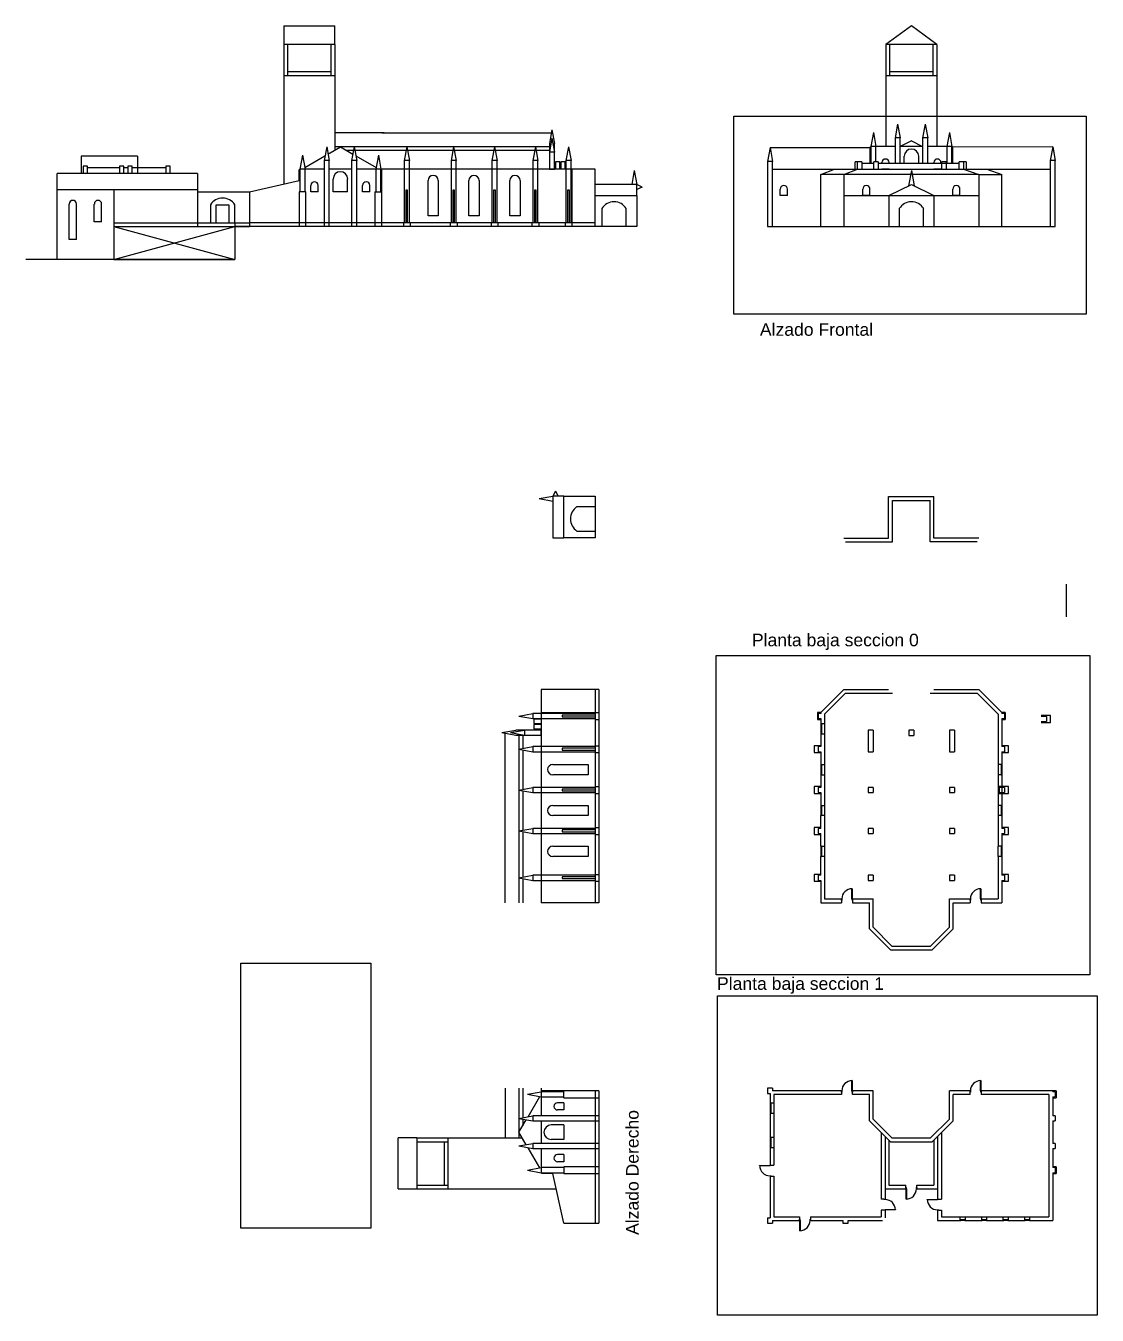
# Model space of a CAD drawing. Header units: millimetres. Extents: x 1971 to 2227, y 2630 to 3098.
# Drawn here: x 2014.3 to 2100.1, y 2696.1 to 2799.3 of the extents above; entities that cross this region are included whole.
import ezdxf

# ---------------------------------------------------------------- set-up
doc = ezdxf.new("R2010")
doc.units = ezdxf.units.MM
for name, color, linetype in [('CarpinteriaExterior', 130, 'Continuous'), ('CarpinteriaInterior', 10, 'Continuous'), ('Imagenes', 50, 'Continuous'), ('PrimerPlano', 160, 'Continuous'), ('SegundoPlano', 254, 'Continuous'), ('Texto', 250, 'Continuous')]:
    doc.layers.add(name, color=color, linetype=linetype)
doc.styles.get("Standard").update_dxf_attribs({"font": 'arial.ttf'})
picture_1 = doc.add_image_def('image1.png', size_in_pixel=(1685, 1440))
picture_2 = doc.add_image_def('image2.png', size_in_pixel=(1712, 1440))
picture_3 = doc.add_image_def('image5.png', size_in_pixel=(2364, 1161))
picture_4 = doc.add_image_def('image6.png', size_in_pixel=(1920, 1080))

msp = doc.modelspace()

# ---------------------------------------------------------------- linework, layer by layer
at = {"layer": 'CarpinteriaExterior'}
for p, q in [((2084.61, 2788.3), (2084.61, 2788.86)), ((2085.78, 2788.3), (2085.78, 2788.86)), ((2038.92, 2786.02), (2038.92, 2787.04)), ((2040.08, 2786.02), (2040.08, 2787.04)), ((2046.51, 2784.08), (2046.51, 2786.92)), ((2047.33, 2786.92), (2047.33, 2784.08)), ((2049.78, 2784.08), (2049.78, 2786.92)), ((2050.61, 2786.92), (2050.61, 2784.08)), ((2053.06, 2784.08), (2053.06, 2786.92)), ((2053.88, 2786.92), (2053.88, 2784.08)), ((2040.08, 2786.02), (2038.92, 2786.02)), ((2074.69, 2785.72), (2074.69, 2786.23)), ((2075.27, 2785.72), (2074.69, 2785.72)), ((2075.27, 2785.72), (2075.27, 2786.23)), ((2081.3, 2785.72), (2081.3, 2786.23)), ((2081.88, 2785.72), (2081.3, 2785.72)), ((2081.88, 2785.72), (2081.88, 2786.23)), ((2088.5, 2785.72), (2088.5, 2786.23)), ((2089.08, 2785.72), (2088.5, 2785.72)), ((2089.08, 2785.72), (2089.08, 2786.23)), ((2017.8, 2782.2), (2017.8, 2785.04)), ((2018.38, 2782.2), (2018.38, 2785.04)), ((2019.8, 2783.62), (2019.8, 2785.04)), ((2020.39, 2783.62), (2020.39, 2785.04)), ((2029.56, 2783.53), (2029.56, 2784.98)), ((2029.56, 2784.98), (2030.58, 2784.98)), ((2030.58, 2784.98), (2030.58, 2783.53)), ((2020.39, 2783.62), (2019.8, 2783.62)), ((2047.33, 2784.08), (2046.51, 2784.08)), ((2050.61, 2784.08), (2049.78, 2784.08)), ((2053.88, 2784.08), (2053.06, 2784.08)), ((2018.38, 2782.2), (2017.8, 2782.2)), ((2077.94, 2743.46), (2077.94, 2742.63)), ((2078, 2743.46), (2078, 2742.63)), ((2056.49, 2740.18), (2059.33, 2740.18)), ((2059.33, 2740.18), (2059.33, 2739.36)), ((2077.94, 2740.18), (2077.94, 2739.36)), ((2078, 2740.18), (2078, 2739.36)), ((2092.37, 2740.18), (2092.37, 2739.36)), ((2092.43, 2740.18), (2092.43, 2739.36)), ((2059.33, 2739.36), (2056.49, 2739.36)), ((2056.49, 2736.91), (2059.33, 2736.91)), ((2059.33, 2736.91), (2059.33, 2736.09)), ((2077.94, 2736.91), (2077.94, 2736.09)), ((2077.94, 2736.91), (2078, 2736.91)), ((2078, 2736.91), (2078, 2736.09)), ((2092.37, 2736.91), (2092.37, 2736.09)), ((2092.43, 2736.91), (2092.43, 2736.09)), ((2059.33, 2736.09), (2056.49, 2736.09)), ((2078, 2736.09), (2077.94, 2736.09)), ((2056.49, 2733.64), (2059.33, 2733.64)), ((2059.33, 2732.82), (2056.49, 2732.82)), ((2059.33, 2733.64), (2059.33, 2732.82)), ((2077.94, 2733.64), (2077.94, 2732.82)), ((2078, 2733.64), (2078, 2732.82)), ((2092.37, 2733.64), (2092.37, 2732.82)), ((2092.43, 2733.64), (2092.43, 2732.82)), ((2073.88, 2713.11), (2073.88, 2712.28)), ((2073.94, 2713.11), (2073.94, 2712.28)), ((2057.39, 2711.33), (2056.37, 2711.33)), ((2057.39, 2711.33), (2057.39, 2710.17)), ((2057.39, 2710.17), (2056.37, 2710.17)), ((2073.88, 2710.34), (2073.88, 2709.52)), ((2073.94, 2710.34), (2073.94, 2709.52)), ((2089.51, 2703.75), (2089.1, 2703.75)), ((2089.51, 2703.69), (2089.1, 2703.69)), ((2091.24, 2703.75), (2090.82, 2703.75)), ((2091.24, 2703.69), (2090.82, 2703.69)), ((2092.96, 2703.75), (2092.55, 2703.75)), ((2092.96, 2703.69), (2092.55, 2703.69)), ((2094.68, 2703.75), (2094.27, 2703.75)), ((2094.68, 2703.69), (2094.27, 2703.69))]:
    msp.add_line(p, q, dxfattribs=at)
for points in [[(2077.94, 2743.42), (2078, 2743.42), (2078, 2743.46), (2077.94, 2743.46), (2077.94, 2743.42)], [(2077.94, 2743.05), (2078, 2743.05), (2078, 2743.08), (2077.94, 2743.08), (2077.94, 2743.05)], [(2077.94, 2743.01), (2078, 2743.01), (2078, 2743.05), (2077.94, 2743.05), (2077.94, 2743.01)], [(2077.94, 2742.63), (2078, 2742.63), (2078, 2742.67), (2077.94, 2742.67), (2077.94, 2742.63)], [(2077.94, 2740.15), (2078, 2740.15), (2078, 2740.18), (2077.94, 2740.18), (2077.94, 2740.15)], [(2092.37, 2740.15), (2092.43, 2740.15), (2092.43, 2740.18), (2092.37, 2740.18), (2092.37, 2740.15)], [(2077.94, 2739.77), (2078, 2739.77), (2078, 2739.81), (2077.94, 2739.81), (2077.94, 2739.77)], [(2077.94, 2739.74), (2078, 2739.74), (2078, 2739.77), (2077.94, 2739.77), (2077.94, 2739.74)], [(2077.94, 2739.36), (2078, 2739.36), (2078, 2739.4), (2077.94, 2739.4), (2077.94, 2739.36)], [(2092.37, 2739.77), (2092.43, 2739.77), (2092.43, 2739.81), (2092.37, 2739.81), (2092.37, 2739.77)], [(2092.37, 2739.74), (2092.43, 2739.74), (2092.43, 2739.77), (2092.37, 2739.77), (2092.37, 2739.74)], [(2092.37, 2739.36), (2092.43, 2739.36), (2092.43, 2739.4), (2092.37, 2739.4), (2092.37, 2739.36)], [(2077.94, 2736.88), (2078, 2736.88), (2078, 2736.91), (2077.94, 2736.91), (2077.94, 2736.88)], [(2092.37, 2736.88), (2092.43, 2736.88), (2092.43, 2736.91), (2092.37, 2736.91), (2092.37, 2736.88)], [(2077.94, 2736.5), (2078, 2736.5), (2078, 2736.54), (2077.94, 2736.54), (2077.94, 2736.5)], [(2077.94, 2736.47), (2078, 2736.47), (2078, 2736.5), (2077.94, 2736.5), (2077.94, 2736.47)], [(2077.94, 2736.09), (2078, 2736.09), (2078, 2736.13), (2077.94, 2736.13), (2077.94, 2736.09)], [(2092.37, 2736.5), (2092.43, 2736.5), (2092.43, 2736.54), (2092.37, 2736.54), (2092.37, 2736.5)], [(2092.37, 2736.47), (2092.43, 2736.47), (2092.43, 2736.5), (2092.37, 2736.5), (2092.37, 2736.47)], [(2092.37, 2736.09), (2092.43, 2736.09), (2092.43, 2736.13), (2092.37, 2736.13), (2092.37, 2736.09)], [(2077.94, 2733.6), (2078, 2733.6), (2078, 2733.64), (2077.94, 2733.64), (2077.94, 2733.6)], [(2077.94, 2733.23), (2078, 2733.23), (2078, 2733.27), (2077.94, 2733.27), (2077.94, 2733.23)], [(2077.94, 2733.19), (2078, 2733.19), (2078, 2733.23), (2077.94, 2733.23), (2077.94, 2733.19)], [(2077.94, 2732.82), (2078, 2732.82), (2078, 2732.86), (2077.94, 2732.86), (2077.94, 2732.82)], [(2092.37, 2733.6), (2092.43, 2733.6), (2092.43, 2733.64), (2092.37, 2733.64), (2092.37, 2733.6)], [(2092.37, 2733.23), (2092.43, 2733.23), (2092.43, 2733.27), (2092.37, 2733.27), (2092.37, 2733.23)], [(2092.37, 2733.19), (2092.43, 2733.19), (2092.43, 2733.23), (2092.37, 2733.23), (2092.37, 2733.19)], [(2092.37, 2732.82), (2092.43, 2732.82), (2092.43, 2732.86), (2092.37, 2732.86), (2092.37, 2732.82)], [(2073.88, 2713.07), (2073.94, 2713.07), (2073.94, 2713.11), (2073.88, 2713.11), (2073.88, 2713.07)], [(2073.88, 2712.69), (2073.94, 2712.69), (2073.94, 2712.73), (2073.88, 2712.73), (2073.88, 2712.69)], [(2073.88, 2712.66), (2073.94, 2712.66), (2073.94, 2712.69), (2073.88, 2712.69), (2073.88, 2712.66)], [(2073.88, 2712.28), (2073.94, 2712.28), (2073.94, 2712.32), (2073.88, 2712.32), (2073.88, 2712.28)], [(2073.88, 2710.31), (2073.94, 2710.31), (2073.94, 2710.34), (2073.88, 2710.34), (2073.88, 2710.31)], [(2073.88, 2709.93), (2073.94, 2709.93), (2073.94, 2709.97), (2073.88, 2709.97), (2073.88, 2709.93)], [(2073.88, 2709.89), (2073.94, 2709.89), (2073.94, 2709.93), (2073.88, 2709.93), (2073.88, 2709.89)], [(2073.88, 2709.52), (2073.94, 2709.52), (2073.94, 2709.56), (2073.88, 2709.56), (2073.88, 2709.52)], [(2089.1, 2703.75), (2089.1, 2703.69), (2089.14, 2703.69), (2089.14, 2703.75), (2089.1, 2703.75)], [(2089.48, 2703.75), (2089.48, 2703.69), (2089.51, 2703.69), (2089.51, 2703.75), (2089.48, 2703.75)], [(2090.82, 2703.75), (2090.82, 2703.69), (2090.86, 2703.69), (2090.86, 2703.75), (2090.82, 2703.75)], [(2091.2, 2703.75), (2091.2, 2703.69), (2091.24, 2703.69), (2091.24, 2703.75), (2091.2, 2703.75)], [(2092.55, 2703.75), (2092.55, 2703.69), (2092.58, 2703.69), (2092.58, 2703.75), (2092.55, 2703.75)], [(2092.92, 2703.75), (2092.92, 2703.69), (2092.96, 2703.69), (2092.96, 2703.75), (2092.92, 2703.75)], [(2094.27, 2703.75), (2094.27, 2703.69), (2094.3, 2703.69), (2094.3, 2703.75), (2094.27, 2703.75)], [(2094.64, 2703.75), (2094.64, 2703.69), (2094.68, 2703.69), (2094.68, 2703.75), (2094.64, 2703.75)]]:
    msp.add_lwpolyline(points, dxfattribs=at)
for points in [[(2073.05, 2708.05), (2073.05, 2708.08), (2073.88, 2708.08), (2073.88, 2708.05)], [(2073.88, 2708.08), (2073.88, 2708.12), (2073.98, 2708.12), (2073.98, 2708.08)], [(2073.88, 2707.23), (2073.88, 2707.26), (2073.98, 2707.26), (2073.98, 2707.23)], [(2084.77, 2706.22), (2084.74, 2706.22), (2084.74, 2706.32), (2084.77, 2706.32)], [(2084.81, 2705.39), (2084.77, 2705.39), (2084.77, 2706.22), (2084.81, 2706.22)], [(2085.63, 2706.22), (2085.6, 2706.22), (2085.6, 2706.32), (2085.63, 2706.32)], [(2083.09, 2705.4), (2083.09, 2705.36), (2082.99, 2705.36), (2082.99, 2705.4)], [(2086.46, 2705.33), (2086.46, 2705.36), (2087.29, 2705.36), (2087.29, 2705.33)], [(2087.29, 2705.36), (2087.29, 2705.4), (2087.39, 2705.4), (2087.39, 2705.36)], [(2083.09, 2704.54), (2083.09, 2704.51), (2082.99, 2704.51), (2082.99, 2704.54)], [(2083.91, 2704.57), (2083.91, 2704.54), (2083.09, 2704.54), (2083.09, 2704.57)], [(2087.29, 2704.51), (2087.29, 2704.54), (2087.39, 2704.54), (2087.39, 2704.51)]]:
    msp.add_lwpolyline(points, close=True, dxfattribs=at)
for centre, radius, start, end in [((2085.2, 2788.86), 0.581, 0, 180), ((2039.5, 2787.04), 0.581, 0, 180), ((2046.92, 2786.92), 0.411, 0, 180), ((2050.19, 2786.92), 0.411, 0, 180), ((2053.47, 2786.92), 0.411, 0, 180), ((2074.98, 2786.23), 0.29, 0, 180), ((2081.59, 2786.23), 0.29, 0, 180), ((2088.79, 2786.23), 0.29, 0, 180), ((2018.09, 2785.04), 0.291, 0, 180), ((2020.1, 2785.04), 0.291, 0, 180), ((2056.49, 2739.77), 0.411, 90, 270), ((2056.49, 2736.5), 0.411, 90, 270), ((2056.49, 2733.23), 0.411, 90, 270), ((2056.37, 2710.75), 0.581, 90, 270), ((2073.88, 2708.08), 0.823, 180, 270), ((2084.77, 2706.22), 0.823, 270, 0), ((2083.09, 2704.54), 0.823, 0, 90), ((2087.29, 2705.36), 0.823, 180, 270)]:
    msp.add_arc(centre, radius, start, end, dxfattribs=at)
at = {"layer": 'CarpinteriaInterior'}
for points in [[(2080.42, 2730.24), (2080.45, 2730.24), (2080.45, 2729.42), (2080.42, 2729.42)], [(2090.71, 2730.24), (2090.74, 2730.24), (2090.74, 2729.42), (2090.71, 2729.42)], [(2079.59, 2729.42), (2079.63, 2729.42), (2079.63, 2729.32), (2079.59, 2729.32)], [(2080.45, 2729.42), (2080.48, 2729.42), (2080.48, 2729.32), (2080.45, 2729.32)], [(2089.89, 2729.42), (2089.92, 2729.42), (2089.92, 2729.32), (2089.89, 2729.32)], [(2090.74, 2729.42), (2090.78, 2729.42), (2090.78, 2729.32), (2090.74, 2729.32)], [(2080.42, 2714.88), (2080.45, 2714.88), (2080.45, 2714.06), (2080.42, 2714.06)], [(2090.71, 2714.88), (2090.74, 2714.88), (2090.74, 2714.06), (2090.71, 2714.06)], [(2079.59, 2714.06), (2079.63, 2714.06), (2079.63, 2713.96), (2079.59, 2713.96)], [(2080.45, 2714.06), (2080.48, 2714.06), (2080.48, 2713.96), (2080.45, 2713.96)], [(2089.89, 2714.06), (2089.92, 2714.06), (2089.92, 2713.96), (2089.89, 2713.96)], [(2090.74, 2714.06), (2090.78, 2714.06), (2090.78, 2713.96), (2090.74, 2713.96)], [(2076.26, 2703.69), (2076.23, 2703.69), (2076.23, 2703.79), (2076.26, 2703.79)], [(2076.3, 2702.86), (2076.26, 2702.86), (2076.26, 2703.69), (2076.3, 2703.69)], [(2077.12, 2703.69), (2077.09, 2703.69), (2077.09, 2703.79), (2077.12, 2703.79)]]:
    msp.add_lwpolyline(points, close=True, dxfattribs=at)
for centre, start, end in [((2080.45, 2729.42), 90, 180), ((2090.74, 2729.42), 90, 180), ((2080.45, 2714.06), 90, 180), ((2090.74, 2714.06), 90, 180), ((2076.26, 2703.69), 270, 0)]:
    msp.add_arc(centre, 0.823, start, end, dxfattribs=at)
at = {"layer": 'PrimerPlano'}
for p, q in [((2032.23, 2783.23), (2031.04, 2783.23)), ((2031.04, 2783.23), (2031.04, 2780.6)), ((2042.81, 2783.23), (2032.23, 2783.23)), ((2059.88, 2783.23), (2042.81, 2783.23)), ((2063.22, 2783.23), (2059.88, 2783.23)), ((2073.67, 2783.23), (2077.94, 2783.23)), ((2077.94, 2783.23), (2092.43, 2783.23)), ((2092.43, 2783.23), (2096.7, 2783.23)), ((2016.82, 2780.6), (2014.32, 2780.6)), ((2031.04, 2780.6), (2016.82, 2780.6)), ((2059.88, 2761.66), (2059.88, 2758.32)), ((2083.37, 2761.63), (2087, 2761.63)), ((2083.37, 2758.3), (2083.37, 2761.63)), ((2083.39, 2761.63), (2086.98, 2761.63)), ((2087, 2758.3), (2087, 2761.63)), ((2083.67, 2758), (2083.67, 2761.32)), ((2083.67, 2761.32), (2086.7, 2761.32)), ((2086.7, 2758), (2086.7, 2761.32)), ((2079.79, 2758.3), (2083.37, 2758.3)), ((2079.91, 2758), (2083.67, 2758)), ((2090.46, 2758), (2086.7, 2758)), ((2090.58, 2758.3), (2087, 2758.3)), ((2060.18, 2746.19), (2060.18, 2729.12)), ((2077.94, 2744.34), (2079.79, 2746.19)), ((2079.79, 2746.19), (2083.37, 2746.19)), ((2087, 2746.19), (2090.58, 2746.19)), ((2092.43, 2744.34), (2090.58, 2746.19)), ((2078.24, 2744.21), (2079.91, 2745.88)), ((2079.91, 2745.88), (2083.67, 2745.88)), ((2086.7, 2745.88), (2090.46, 2745.88)), ((2092.13, 2744.21), (2090.46, 2745.88)), ((2077.67, 2744.34), (2077.67, 2743.79)), ((2077.94, 2744.34), (2077.67, 2744.34)), ((2077.73, 2744.27), (2077.73, 2743.86)), ((2077.94, 2744.27), (2077.73, 2744.27)), ((2077.94, 2744.34), (2077.94, 2744.27)), ((2078.24, 2744.21), (2078.24, 2743.46)), ((2092.13, 2744.21), (2092.13, 2740.18)), ((2092.43, 2744.34), (2092.43, 2744.27)), ((2092.71, 2744.34), (2092.43, 2744.34)), ((2092.64, 2744.27), (2092.43, 2744.27)), ((2092.64, 2744.27), (2092.64, 2743.86)), ((2092.71, 2744.34), (2092.71, 2743.79)), ((2096.33, 2744.09), (2095.59, 2744.09)), ((2096.33, 2743.55), (2096.33, 2744.09)), ((2077.67, 2743.79), (2077.94, 2743.79)), ((2077.73, 2743.86), (2077.94, 2743.86)), ((2077.94, 2743.86), (2077.94, 2741.62)), ((2077.94, 2743.46), (2078.24, 2743.46)), ((2092.43, 2743.86), (2092.64, 2743.86)), ((2092.43, 2743.86), (2092.43, 2741.62)), ((2092.43, 2743.79), (2092.71, 2743.79)), ((2096, 2744.03), (2095.59, 2744.03)), ((2095.59, 2743.62), (2096, 2743.62)), ((2095.59, 2743.55), (2096.33, 2743.55)), ((2096, 2744.03), (2096, 2743.62)), ((2077.94, 2742.63), (2078.24, 2742.63)), ((2078.24, 2742.63), (2078.24, 2740.18)), ((2081.73, 2742.92), (2081.73, 2741.2)), ((2082.14, 2742.92), (2081.73, 2742.92)), ((2082.14, 2742.92), (2082.14, 2741.2)), ((2084.98, 2742.92), (2084.98, 2742.51)), ((2085.39, 2742.92), (2084.98, 2742.92)), ((2084.98, 2742.51), (2085.39, 2742.51)), ((2085.39, 2742.92), (2085.39, 2742.51)), ((2088.23, 2742.92), (2088.23, 2741.2)), ((2088.64, 2742.92), (2088.23, 2742.92)), ((2088.64, 2742.92), (2088.64, 2741.2)), ((2077.4, 2741.68), (2077.4, 2741.14)), ((2077.94, 2741.68), (2077.4, 2741.68)), ((2077.4, 2741.14), (2077.94, 2741.14)), ((2077.73, 2741.62), (2077.73, 2741.2)), ((2077.94, 2741.62), (2077.73, 2741.62)), ((2077.73, 2741.2), (2077.94, 2741.2)), ((2077.94, 2741.2), (2077.94, 2740.18)), ((2081.73, 2741.2), (2082.14, 2741.2)), ((2088.23, 2741.2), (2088.64, 2741.2)), ((2092.97, 2741.68), (2092.43, 2741.68)), ((2092.64, 2741.62), (2092.43, 2741.62)), ((2092.43, 2741.2), (2092.64, 2741.2)), ((2092.43, 2741.2), (2092.43, 2735.07)), ((2092.43, 2741.14), (2092.97, 2741.14)), ((2092.64, 2741.62), (2092.64, 2741.2)), ((2092.97, 2741.14), (2092.97, 2741.68)), ((2077.94, 2740.18), (2078.24, 2740.18)), ((2092.43, 2740.18), (2092.13, 2740.18)), ((2077.94, 2739.36), (2078.24, 2739.36)), ((2077.94, 2739.36), (2077.94, 2738.34)), ((2078.24, 2739.36), (2078.24, 2736.91)), ((2092.43, 2739.36), (2092.13, 2739.36)), ((2092.13, 2739.36), (2092.13, 2736.91)), ((2077.94, 2738.41), (2077.4, 2738.41)), ((2077.4, 2738.41), (2077.4, 2737.87)), ((2077.4, 2737.87), (2077.94, 2737.87)), ((2077.73, 2738.34), (2077.73, 2737.93)), ((2077.94, 2738.34), (2077.73, 2738.34)), ((2077.73, 2737.93), (2077.94, 2737.93)), ((2077.94, 2737.93), (2077.94, 2737.13)), ((2081.73, 2738.34), (2081.73, 2737.93)), ((2082.14, 2738.34), (2081.73, 2738.34)), ((2081.73, 2737.93), (2082.14, 2737.93)), ((2082.14, 2738.34), (2082.14, 2737.93)), ((2088.23, 2738.34), (2088.23, 2737.93)), ((2088.64, 2738.34), (2088.23, 2738.34)), ((2088.23, 2737.93), (2088.64, 2737.93)), ((2088.64, 2738.34), (2088.64, 2737.93)), ((2092.97, 2738.41), (2092.23, 2738.41)), ((2092.23, 2738.34), (2092.23, 2737.93)), ((2092.64, 2738.34), (2092.23, 2738.34)), ((2092.23, 2737.93), (2092.64, 2737.93)), ((2092.23, 2737.87), (2092.97, 2737.87)), ((2092.64, 2738.34), (2092.64, 2737.93)), ((2092.97, 2737.87), (2092.97, 2738.41)), ((2077.94, 2737.13), (2077.94, 2736.91)), ((2077.94, 2736.91), (2078.24, 2736.91)), ((2078.24, 2737.13), (2078.24, 2737.13)), ((2092.43, 2736.91), (2092.13, 2736.91)), ((2078.24, 2736.09), (2077.94, 2736.09)), ((2077.94, 2735.07), (2077.94, 2736.09)), ((2078.24, 2736.09), (2078.24, 2733.64)), ((2092.43, 2736.09), (2092.13, 2736.09)), ((2092.13, 2736.09), (2092.13, 2733.64)), ((2077.4, 2735.14), (2077.4, 2734.59)), ((2077.94, 2735.14), (2077.4, 2735.14)), ((2077.73, 2735.07), (2077.73, 2734.66)), ((2077.94, 2735.07), (2077.73, 2735.07)), ((2081.73, 2735.07), (2081.73, 2734.66)), ((2082.14, 2735.07), (2081.73, 2735.07)), ((2082.14, 2735.07), (2082.14, 2734.66)), ((2088.23, 2735.07), (2088.23, 2734.66)), ((2088.64, 2735.07), (2088.23, 2735.07)), ((2088.64, 2735.07), (2088.64, 2734.66)), ((2092.97, 2735.14), (2092.43, 2735.14)), ((2092.64, 2735.07), (2092.43, 2735.07)), ((2092.64, 2735.07), (2092.64, 2734.66)), ((2092.97, 2734.59), (2092.97, 2735.14)), ((2077.4, 2734.59), (2077.94, 2734.59)), ((2077.73, 2734.66), (2077.94, 2734.66)), ((2077.94, 2733.64), (2077.94, 2734.66)), ((2081.73, 2734.66), (2082.14, 2734.66)), ((2088.23, 2734.66), (2088.64, 2734.66)), ((2092.43, 2734.66), (2092.64, 2734.66)), ((2092.43, 2734.66), (2092.43, 2731.32)), ((2092.43, 2734.59), (2092.97, 2734.59)), ((2077.94, 2733.64), (2078.24, 2733.64)), ((2078.24, 2732.82), (2077.94, 2732.82)), ((2077.94, 2731.32), (2077.94, 2732.82)), ((2078.24, 2732.82), (2078.24, 2729.42)), ((2092.43, 2733.64), (2092.13, 2733.64)), ((2092.43, 2732.82), (2092.13, 2732.82)), ((2092.13, 2732.82), (2092.13, 2729.42)), ((2077.4, 2731.39), (2077.4, 2730.85)), ((2077.94, 2731.39), (2077.4, 2731.39)), ((2077.4, 2730.85), (2077.94, 2730.85)), ((2077.73, 2731.32), (2077.73, 2730.91)), ((2077.94, 2731.32), (2077.73, 2731.32)), ((2077.73, 2730.91), (2077.94, 2730.91)), ((2077.94, 2730.91), (2077.94, 2729.12)), ((2081.73, 2731.32), (2081.73, 2730.91)), ((2082.14, 2731.32), (2081.73, 2731.32)), ((2081.73, 2730.91), (2082.14, 2730.91)), ((2082.14, 2731.32), (2082.14, 2730.91)), ((2088.23, 2731.32), (2088.23, 2730.91)), ((2088.64, 2731.32), (2088.23, 2731.32)), ((2088.23, 2730.91), (2088.64, 2730.91)), ((2088.64, 2731.32), (2088.64, 2730.91)), ((2092.97, 2731.39), (2092.43, 2731.39)), ((2092.64, 2731.32), (2092.43, 2731.32)), ((2092.43, 2730.91), (2092.64, 2730.91)), ((2092.43, 2730.91), (2092.43, 2729.12)), ((2092.43, 2730.85), (2092.97, 2730.85)), ((2092.64, 2731.32), (2092.64, 2730.91)), ((2092.97, 2730.85), (2092.97, 2731.39)), ((2077.94, 2729.12), (2079.59, 2729.12)), ((2078.24, 2729.42), (2079.59, 2729.42)), ((2079.59, 2729.32), (2079.59, 2729.12)), ((2080.48, 2729.42), (2082.14, 2729.42)), ((2080.48, 2729.32), (2080.48, 2729.12)), ((2080.48, 2729.12), (2081.84, 2729.12)), ((2081.84, 2727.02), (2081.84, 2729.12)), ((2082.14, 2727.15), (2082.14, 2729.42)), ((2088.23, 2729.42), (2089.89, 2729.42)), ((2088.23, 2727.15), (2088.23, 2729.42)), ((2088.53, 2727.02), (2088.53, 2729.12)), ((2088.53, 2729.12), (2089.89, 2729.12)), ((2089.89, 2729.32), (2089.89, 2729.12)), ((2090.78, 2729.42), (2092.13, 2729.42)), ((2090.78, 2729.32), (2090.78, 2729.12)), ((2090.78, 2729.12), (2092.43, 2729.12)), ((2083.51, 2725.35), (2081.84, 2727.02)), ((2083.64, 2725.65), (2082.14, 2727.15)), ((2086.73, 2725.65), (2088.23, 2727.15)), ((2086.86, 2725.35), (2088.53, 2727.02)), ((2083.64, 2725.65), (2086.73, 2725.65)), ((2083.51, 2725.35), (2086.86, 2725.35)), ((2073.67, 2714.27), (2073.67, 2713.85)), ((2074.08, 2714.27), (2073.67, 2714.27)), ((2074.08, 2714.27), (2074.08, 2714.06)), ((2060.18, 2714.06), (2060.18, 2703.48)), ((2073.67, 2713.85), (2073.88, 2713.85)), ((2073.88, 2713.85), (2073.88, 2713.11)), ((2073.88, 2713.85), (2073.88, 2713.65)), ((2073.88, 2713.11), (2074.18, 2713.11)), ((2079.59, 2714.06), (2074.08, 2714.06)), ((2074.18, 2713.76), (2074.18, 2713.11)), ((2079.59, 2713.76), (2074.18, 2713.76)), ((2079.59, 2713.96), (2079.59, 2713.76)), ((2082.14, 2714.06), (2080.48, 2714.06)), ((2080.48, 2713.76), (2080.48, 2713.96)), ((2081.84, 2713.76), (2080.48, 2713.76)), ((2081.84, 2711.66), (2081.84, 2713.76)), ((2082.14, 2711.79), (2082.14, 2714.06)), ((2088.23, 2711.79), (2088.23, 2714.06)), ((2089.89, 2714.06), (2088.23, 2714.06)), ((2088.53, 2711.66), (2088.53, 2713.76)), ((2089.89, 2713.76), (2088.53, 2713.76)), ((2089.89, 2713.76), (2089.89, 2713.96)), ((2096.5, 2714.06), (2090.78, 2714.06)), ((2090.78, 2713.96), (2090.78, 2713.76)), ((2096.19, 2713.76), (2090.78, 2713.76)), ((2096.19, 2713.76), (2096.19, 2703.99)), ((2096.5, 2714.06), (2096.5, 2713.99)), ((2096.77, 2714.06), (2096.5, 2714.06)), ((2096.7, 2713.99), (2096.5, 2713.99)), ((2096.5, 2713.58), (2096.7, 2713.58)), ((2096.5, 2713.58), (2096.5, 2712.06)), ((2096.5, 2713.51), (2096.77, 2713.51)), ((2096.7, 2713.99), (2096.7, 2713.58)), ((2096.77, 2714.06), (2096.77, 2713.51)), ((2073.88, 2712.28), (2074.18, 2712.28)), ((2073.88, 2712.28), (2073.88, 2710.34)), ((2074.18, 2712.28), (2074.18, 2710.34)), ((2096.7, 2712.06), (2096.5, 2712.06)), ((2096.7, 2712.06), (2096.7, 2711.65)), ((2083.51, 2709.99), (2081.84, 2711.66)), ((2083.64, 2710.29), (2082.14, 2711.79)), ((2086.73, 2710.29), (2088.23, 2711.79)), ((2086.86, 2709.99), (2088.53, 2711.66)), ((2096.5, 2711.65), (2096.7, 2711.65)), ((2096.5, 2711.65), (2096.5, 2709.85)), ((2074.18, 2710.34), (2073.88, 2710.34)), ((2082.78, 2710.72), (2082.78, 2705.4)), ((2083.09, 2710.42), (2083.09, 2705.4)), ((2083.39, 2710.11), (2083.39, 2706.52)), ((2083.51, 2709.99), (2086.86, 2709.99)), ((2083.64, 2710.29), (2086.73, 2710.29)), ((2086.98, 2710.11), (2086.98, 2706.52)), ((2087.29, 2710.42), (2087.29, 2705.4)), ((2087.59, 2710.72), (2087.59, 2705.4)), ((2073.88, 2709.52), (2074.18, 2709.52)), ((2073.88, 2709.52), (2073.88, 2708.12)), ((2074.18, 2709.52), (2074.18, 2708.12)), ((2096.7, 2709.85), (2096.5, 2709.85)), ((2096.5, 2709.44), (2096.7, 2709.44)), ((2096.5, 2709.44), (2096.5, 2707.92)), ((2096.7, 2709.85), (2096.7, 2709.44)), ((2073.88, 2708.12), (2074.18, 2708.12)), ((2096.77, 2707.98), (2096.5, 2707.98)), ((2096.7, 2707.92), (2096.5, 2707.92)), ((2096.7, 2707.92), (2096.7, 2707.51)), ((2096.77, 2707.98), (2096.77, 2707.44)), ((2073.88, 2707.23), (2074.18, 2707.23)), ((2073.88, 2707.23), (2073.88, 2703.89)), ((2074.18, 2707.23), (2074.18, 2703.99)), ((2096.5, 2707.51), (2096.7, 2707.51)), ((2096.5, 2707.51), (2096.5, 2703.69)), ((2096.5, 2707.44), (2096.77, 2707.44)), ((2083.09, 2706.22), (2084.74, 2706.22)), ((2083.39, 2706.52), (2084.74, 2706.52)), ((2084.74, 2706.32), (2084.74, 2706.52)), ((2085.63, 2706.32), (2085.63, 2706.52)), ((2085.63, 2706.52), (2086.98, 2706.52)), ((2085.63, 2706.22), (2087.29, 2706.22)), ((2082.99, 2705.4), (2082.78, 2705.4)), ((2087.39, 2705.4), (2087.59, 2705.4)), ((2073.67, 2703.89), (2073.88, 2703.89)), ((2073.67, 2703.89), (2073.67, 2703.48)), ((2074.18, 2703.99), (2076.23, 2703.99)), ((2076.23, 2703.99), (2076.23, 2703.79)), ((2077.12, 2703.99), (2081.76, 2703.99)), ((2077.12, 2703.99), (2077.12, 2703.79)), ((2081.76, 2703.99), (2082.78, 2703.99)), ((2082.99, 2704.51), (2082.78, 2704.51)), ((2082.78, 2704.51), (2082.78, 2703.99)), ((2083.09, 2704.51), (2083.09, 2703.89)), ((2087.29, 2704.51), (2087.29, 2703.69)), ((2087.39, 2704.51), (2087.59, 2704.51)), ((2087.59, 2704.51), (2087.59, 2703.99)), ((2087.59, 2703.99), (2089.1, 2703.99)), ((2089.1, 2703.75), (2089.1, 2703.99)), ((2089.51, 2703.75), (2089.51, 2703.99)), ((2089.51, 2703.99), (2090.82, 2703.99)), ((2090.82, 2703.75), (2090.82, 2703.99)), ((2091.24, 2703.75), (2091.24, 2703.99)), ((2091.24, 2703.99), (2092.55, 2703.99)), ((2092.55, 2703.75), (2092.55, 2703.99)), ((2092.96, 2703.75), (2092.96, 2703.99)), ((2092.96, 2703.99), (2094.27, 2703.99)), ((2094.27, 2703.75), (2094.27, 2703.99)), ((2094.68, 2703.75), (2094.68, 2703.99)), ((2094.68, 2703.99), (2096.19, 2703.99)), ((2073.67, 2703.48), (2074.08, 2703.48)), ((2074.08, 2703.69), (2076.3, 2703.69)), ((2074.08, 2703.69), (2074.08, 2703.48)), ((2077.09, 2703.69), (2079.71, 2703.69)), ((2079.71, 2703.69), (2079.71, 2703.48)), ((2079.71, 2703.48), (2080.12, 2703.48)), ((2080.12, 2703.48), (2080.12, 2703.69)), ((2080.12, 2703.69), (2081.76, 2703.69)), ((2081.76, 2703.69), (2082.88, 2703.69)), ((2087.29, 2703.69), (2089.1, 2703.69)), ((2089.51, 2703.69), (2090.82, 2703.69)), ((2091.24, 2703.69), (2092.55, 2703.69)), ((2092.96, 2703.69), (2094.27, 2703.69)), ((2094.68, 2703.69), (2096.5, 2703.69))]:
    msp.add_line(p, q, dxfattribs=at)
at = {"layer": 'SegundoPlano'}
for p, q in [((2034.97, 2799.3), (2039.04, 2799.3)), ((2034.97, 2799.3), (2034.97, 2797.8)), ((2039.04, 2797.8), (2039.04, 2799.3)), ((2085.19, 2799.3), (2083.15, 2797.8)), ((2087.22, 2797.8), (2085.19, 2799.3)), ((2034.97, 2797.8), (2034.97, 2792.82)), ((2039.04, 2797.8), (2034.97, 2797.8)), ((2035.27, 2797.8), (2035.27, 2795.31)), ((2038.74, 2797.8), (2038.74, 2795.31)), ((2039.04, 2797.8), (2039.04, 2792.82)), ((2083.15, 2797.8), (2083.15, 2792.82)), ((2087.22, 2797.8), (2083.15, 2797.8)), ((2083.45, 2797.8), (2083.45, 2795.31)), ((2086.92, 2797.8), (2086.92, 2795.31)), ((2087.22, 2797.8), (2087.22, 2792.82)), ((2039.04, 2795.31), (2034.97, 2795.31)), ((2038.74, 2795.61), (2035.27, 2795.61)), ((2087.22, 2795.31), (2083.15, 2795.31)), ((2086.92, 2795.61), (2083.45, 2795.61)), ((2034.97, 2792.82), (2034.97, 2786.64)), ((2039.04, 2792.82), (2039.04, 2789.35)), ((2083.15, 2792.82), (2083.15, 2789.65)), ((2087.22, 2792.82), (2087.22, 2789.65)), ((2043.01, 2790.73), (2039.04, 2790.73)), ((2042.81, 2790.73), (2056.38, 2790.73)), ((2056.43, 2790.98), (2056.22, 2789.87)), ((2056.43, 2790.98), (2056.63, 2789.87)), ((2082.16, 2790.76), (2081.95, 2789.65)), ((2082.16, 2790.76), (2082.36, 2789.65)), ((2084.09, 2791.44), (2083.89, 2790.33)), ((2084.09, 2791.44), (2084.3, 2790.33)), ((2086.3, 2791.44), (2086.09, 2790.33)), ((2086.3, 2791.44), (2086.5, 2790.33)), ((2088.23, 2790.76), (2088.03, 2789.65)), ((2088.23, 2790.76), (2088.44, 2789.65)), ((2038.4, 2789.62), (2038.19, 2788.52)), ((2038.4, 2789.62), (2038.6, 2788.52)), ((2038.5, 2789.04), (2039.5, 2789.62)), ((2043.01, 2789.62), (2039.04, 2789.62)), ((2039.5, 2789.62), (2040.49, 2789.04)), ((2040.6, 2789.62), (2040.4, 2788.52)), ((2040.6, 2789.62), (2040.81, 2788.52)), ((2056.22, 2789.62), (2042.81, 2789.62)), ((2044.81, 2789.62), (2044.61, 2788.52)), ((2044.81, 2789.62), (2045.02, 2788.52)), ((2048.56, 2789.62), (2048.35, 2788.52)), ((2048.56, 2789.62), (2048.76, 2788.52)), ((2051.83, 2789.62), (2051.62, 2788.52)), ((2051.83, 2789.62), (2052.04, 2788.52)), ((2055.1, 2789.62), (2054.9, 2788.52)), ((2055.1, 2789.62), (2055.31, 2788.52)), ((2056.43, 2790.3), (2056.22, 2789.19)), ((2056.22, 2789.87), (2056.22, 2787.84)), ((2056.43, 2790.3), (2056.63, 2789.19)), ((2056.63, 2787.84), (2056.63, 2789.87)), ((2057.76, 2789.62), (2057.55, 2788.52)), ((2057.76, 2789.62), (2057.96, 2788.52)), ((2073.88, 2789.56), (2073.67, 2788.45)), ((2073.88, 2789.56), (2074.08, 2788.45)), ((2073.88, 2789.56), (2081.89, 2789.56)), ((2081.89, 2789.59), (2081.95, 2789.65)), ((2081.89, 2788.3), (2081.89, 2789.59)), ((2083.89, 2789.65), (2081.95, 2789.65)), ((2083.89, 2789.65), (2081.95, 2789.65)), ((2081.95, 2789.65), (2081.95, 2788.3)), ((2082.36, 2789.65), (2081.95, 2789.65)), ((2082.36, 2788.42), (2082.36, 2789.65)), ((2083.89, 2790.33), (2083.89, 2788.3)), ((2084.3, 2790.33), (2083.89, 2790.33)), ((2084.3, 2788.3), (2084.3, 2790.33)), ((2085.2, 2790.1), (2084.3, 2789.65)), ((2086.09, 2789.65), (2084.3, 2789.65)), ((2086.09, 2789.65), (2084.3, 2789.65)), ((2085.2, 2790.1), (2086.09, 2789.65)), ((2086.09, 2790.33), (2086.09, 2788.3)), ((2086.5, 2790.33), (2086.09, 2790.33)), ((2086.5, 2788.3), (2086.5, 2790.33)), ((2088.44, 2789.65), (2086.5, 2789.65)), ((2088.44, 2789.65), (2086.5, 2789.65)), ((2088.03, 2789.65), (2088.03, 2788.3)), ((2088.44, 2788.3), (2088.44, 2789.65)), ((2088.44, 2789.65), (2088.51, 2789.59)), ((2096.5, 2789.62), (2088.51, 2789.59)), ((2088.51, 2788.3), (2088.51, 2789.59)), ((2096.5, 2789.62), (2096.29, 2788.52)), ((2096.5, 2789.62), (2096.7, 2788.52)), ((2018.76, 2788.86), (2018.76, 2787.47)), ((2023.25, 2788.86), (2018.76, 2788.86)), ((2023.25, 2788.86), (2023.25, 2787.47)), ((2036.46, 2788.95), (2036.26, 2787.84)), ((2036.46, 2788.95), (2036.67, 2787.84)), ((2036.65, 2787.95), (2038.26, 2788.9)), ((2038.19, 2788.52), (2038.19, 2783.53)), ((2038.6, 2788.52), (2038.19, 2788.52)), ((2038.6, 2783.53), (2038.6, 2788.52)), ((2040.55, 2789.32), (2040.01, 2789.32)), ((2040.4, 2788.52), (2040.4, 2783.53)), ((2040.81, 2788.52), (2040.4, 2788.52)), ((2043.01, 2789.32), (2040.66, 2789.32)), ((2040.74, 2788.9), (2042.35, 2787.95)), ((2040.81, 2783.53), (2040.81, 2788.52)), ((2042.54, 2788.95), (2042.33, 2787.84)), ((2042.54, 2788.95), (2042.74, 2787.84)), ((2044.76, 2789.32), (2042.81, 2789.32)), ((2045.02, 2788.52), (2044.61, 2788.52)), ((2044.61, 2788.52), (2044.61, 2783.53)), ((2048.5, 2789.32), (2044.87, 2789.32)), ((2045.02, 2783.53), (2045.02, 2788.52)), ((2048.76, 2788.52), (2048.35, 2788.52)), ((2048.35, 2788.52), (2048.35, 2783.53)), ((2051.77, 2789.32), (2048.61, 2789.32)), ((2048.76, 2783.53), (2048.76, 2788.52)), ((2052.04, 2788.52), (2051.62, 2788.52)), ((2051.62, 2788.52), (2051.62, 2783.53)), ((2055.05, 2789.32), (2051.89, 2789.32)), ((2052.04, 2783.53), (2052.04, 2788.52)), ((2055.31, 2788.52), (2054.9, 2788.52)), ((2054.9, 2788.52), (2054.9, 2783.53)), ((2056.22, 2789.32), (2055.16, 2789.32)), ((2055.31, 2783.53), (2055.31, 2788.52)), ((2056.63, 2789.19), (2056.22, 2789.19)), ((2057.06, 2788.42), (2056.72, 2788.42)), ((2056.72, 2788.42), (2056.72, 2787.84)), ((2057.06, 2787.84), (2057.06, 2788.42)), ((2057.49, 2788.42), (2057.15, 2788.42)), ((2057.15, 2788.42), (2057.15, 2787.84)), ((2057.49, 2787.84), (2057.49, 2788.42)), ((2057.96, 2788.52), (2057.55, 2788.52)), ((2057.55, 2788.52), (2057.55, 2783.53)), ((2057.96, 2783.53), (2057.96, 2788.52)), ((2074.08, 2788.45), (2073.67, 2788.45)), ((2073.67, 2788.45), (2073.67, 2783.23)), ((2074.08, 2783.23), (2074.08, 2788.45)), ((2080.68, 2787.84), (2080.68, 2788.42)), ((2081.03, 2788.42), (2080.68, 2788.42)), ((2080.88, 2787.84), (2080.88, 2788.42)), ((2081.23, 2788.42), (2080.88, 2788.42)), ((2080.88, 2787.84), (2080.88, 2788.42)), ((2081.23, 2788.42), (2081.23, 2787.84)), ((2081.23, 2788.42), (2081.23, 2787.84)), ((2082.19, 2787.84), (2082.19, 2788.42)), ((2082.53, 2788.42), (2082.19, 2788.42)), ((2082.53, 2788.42), (2082.53, 2787.84)), ((2087.62, 2787.84), (2087.62, 2788.42)), ((2087.97, 2788.42), (2087.62, 2788.42)), ((2087.97, 2788.42), (2087.97, 2787.84)), ((2089.02, 2787.84), (2089.02, 2788.42)), ((2089.37, 2788.42), (2089.02, 2788.42)), ((2089.58, 2788.42), (2089.24, 2788.42)), ((2089.37, 2788.42), (2089.37, 2787.84)), ((2089.58, 2788.42), (2089.58, 2787.84)), ((2096.7, 2788.52), (2096.29, 2788.52)), ((2096.29, 2788.52), (2096.29, 2783.23)), ((2096.7, 2783.23), (2096.7, 2788.52)), ((2016.82, 2780.6), (2016.82, 2787.47)), ((2018.76, 2787.47), (2016.82, 2787.47)), ((2028.07, 2787.47), (2018.76, 2787.47)), ((2019.26, 2788.06), (2018.92, 2788.06)), ((2018.92, 2788.06), (2018.92, 2787.47)), ((2019.26, 2787.47), (2019.26, 2788.06)), ((2021.82, 2787.93), (2019.26, 2787.93)), ((2022.16, 2788.06), (2021.82, 2788.06)), ((2021.82, 2788.06), (2021.82, 2787.47)), ((2022.16, 2787.47), (2022.16, 2788.06)), ((2022.5, 2787.93), (2022.16, 2787.93)), ((2022.84, 2788.06), (2022.5, 2788.06)), ((2022.5, 2788.06), (2022.5, 2787.47)), ((2022.84, 2787.47), (2022.84, 2788.06)), ((2025.54, 2787.93), (2022.84, 2787.93)), ((2025.88, 2788.06), (2025.54, 2788.06)), ((2025.54, 2788.06), (2025.54, 2787.47)), ((2025.88, 2787.47), (2025.88, 2788.06)), ((2028.07, 2787.47), (2028.07, 2783.23)), ((2036.19, 2787.77), (2036.26, 2787.84)), ((2036.19, 2786.92), (2036.19, 2787.77)), ((2038.19, 2787.84), (2036.26, 2787.84)), ((2038.19, 2787.84), (2036.26, 2787.84)), ((2036.26, 2787.84), (2036.26, 2786.02)), ((2036.67, 2787.84), (2036.26, 2787.84)), ((2036.67, 2786.02), (2036.67, 2787.84)), ((2040.4, 2787.84), (2038.6, 2787.84)), ((2040.4, 2787.84), (2038.6, 2787.84)), ((2043.01, 2787.84), (2040.81, 2787.84)), ((2042.74, 2787.84), (2040.81, 2787.84)), ((2042.33, 2787.84), (2042.33, 2786.02)), ((2042.74, 2787.84), (2042.33, 2787.84)), ((2042.74, 2786.02), (2042.74, 2787.84)), ((2042.81, 2787.77), (2042.74, 2787.84)), ((2058.03, 2787.84), (2042.81, 2787.84)), ((2042.81, 2783.23), (2042.81, 2787.84)), ((2059.88, 2787.84), (2042.81, 2787.84)), ((2042.81, 2783.23), (2042.81, 2787.77)), ((2056.22, 2787.84), (2056.63, 2787.84)), ((2057.15, 2788.3), (2057.06, 2788.3)), ((2058.03, 2787.84), (2058.03, 2783.23)), ((2059.88, 2783.23), (2059.88, 2787.84)), ((2063.02, 2787.71), (2062.81, 2786.6)), ((2063.02, 2787.71), (2063.22, 2786.6)), ((2074.08, 2787.84), (2079.79, 2787.84)), ((2077.94, 2787.4), (2079.03, 2787.84)), ((2077.94, 2783.23), (2077.94, 2787.4)), ((2085.14, 2787.4), (2077.94, 2787.4)), ((2079.79, 2787.84), (2089.58, 2787.84)), ((2079.79, 2787.4), (2080.88, 2787.84)), ((2079.79, 2787.4), (2079.79, 2783.23)), ((2081.23, 2788.3), (2082.19, 2788.3)), ((2082.53, 2788.3), (2089.02, 2788.3)), ((2082.83, 2788.3), (2082.83, 2788.35)), ((2083.42, 2787.84), (2082.83, 2787.84)), ((2083.42, 2788.3), (2083.42, 2788.35)), ((2085.2, 2787.71), (2084.97, 2786.49)), ((2085.2, 2787.71), (2085.42, 2786.49)), ((2090.58, 2787.4), (2085.25, 2787.4)), ((2086.98, 2788.3), (2086.98, 2788.35)), ((2087.56, 2787.84), (2086.98, 2787.84)), ((2087.56, 2788.3), (2087.56, 2788.35)), ((2089.37, 2787.84), (2090.58, 2787.4)), ((2089.37, 2787.84), (2089.37, 2787.84)), ((2089.37, 2787.84), (2091.22, 2787.84)), ((2090.58, 2787.4), (2090.58, 2783.23)), ((2090.58, 2787.4), (2092.43, 2787.4)), ((2091, 2787.84), (2096.29, 2787.84)), ((2091.22, 2787.84), (2092.43, 2787.4)), ((2092.43, 2783.23), (2092.43, 2787.4)), ((2028.07, 2787.13), (2028.07, 2787.13)), ((2032.23, 2786.02), (2036.19, 2786.92)), ((2036.19, 2786.92), (2036.19, 2786.92)), ((2037.14, 2786.02), (2037.14, 2786.53)), ((2037.72, 2786.02), (2037.72, 2786.53)), ((2041.28, 2786.02), (2041.28, 2786.53)), ((2041.86, 2786.02), (2041.86, 2786.53)), ((2063.22, 2786.6), (2059.88, 2786.6)), ((2059.88, 2783.23), (2059.88, 2786.6)), ((2063.22, 2785.72), (2063.22, 2786.6)), ((2063.22, 2786.19), (2063.22, 2786.6)), ((2063.64, 2786.4), (2063.22, 2786.6)), ((2063.64, 2786.4), (2063.22, 2786.19)), ((2083.39, 2785.72), (2085.2, 2786.6)), ((2085.2, 2786.6), (2087, 2785.72)), ((2028.07, 2786.17), (2016.82, 2786.17)), ((2021.36, 2786.17), (2021.36, 2780.9)), ((2028.07, 2786.02), (2032.23, 2786.02)), ((2032.23, 2786.02), (2032.23, 2783.23)), ((2036.73, 2786.02), (2036.19, 2786.02)), ((2036.19, 2786.02), (2036.19, 2783.23)), ((2036.73, 2783.23), (2036.73, 2786.02)), ((2037.72, 2786.02), (2037.14, 2786.02)), ((2041.86, 2786.02), (2041.28, 2786.02)), ((2042.26, 2786.02), (2042.26, 2783.23)), ((2042.26, 2786.02), (2042.81, 2786.02)), ((2044.74, 2786.16), (2044.74, 2783.53)), ((2044.88, 2786.16), (2044.74, 2786.16)), ((2044.88, 2783.53), (2044.88, 2786.16)), ((2048.49, 2786.16), (2048.49, 2783.53)), ((2048.63, 2786.16), (2048.49, 2786.16)), ((2048.63, 2783.53), (2048.63, 2786.16)), ((2051.76, 2786.16), (2051.76, 2783.53)), ((2051.9, 2786.16), (2051.76, 2786.16)), ((2051.9, 2783.53), (2051.9, 2786.16)), ((2055.03, 2786.16), (2055.03, 2783.53)), ((2055.17, 2786.16), (2055.03, 2786.16)), ((2055.17, 2783.53), (2055.17, 2786.16)), ((2057.68, 2786.16), (2057.68, 2783.53)), ((2057.83, 2786.16), (2057.68, 2786.16)), ((2057.83, 2783.53), (2057.83, 2786.16)), ((2059.88, 2785.72), (2063.22, 2785.72)), ((2063.22, 2785.72), (2063.22, 2783.23)), ((2079.79, 2785.72), (2090.58, 2785.72)), ((2083.39, 2785.72), (2083.39, 2783.23)), ((2087, 2785.72), (2087, 2783.23)), ((2029.09, 2784.98), (2029.09, 2783.53)), ((2031.04, 2783.53), (2031.04, 2784.98)), ((2060.42, 2784.68), (2060.42, 2783.23)), ((2062.37, 2783.23), (2062.37, 2784.68)), ((2084.22, 2784.68), (2084.22, 2783.23)), ((2086.17, 2783.23), (2086.17, 2784.68)), ((2021.36, 2783.53), (2032.23, 2783.53)), ((2031.04, 2783.53), (2031.04, 2780.6)), ((2042.81, 2783.53), (2032.23, 2783.53)), ((2038.19, 2783.53), (2038.19, 2783.23)), ((2038.6, 2783.23), (2038.6, 2783.53)), ((2040.4, 2783.53), (2040.4, 2783.23)), ((2040.81, 2783.23), (2040.81, 2783.53)), ((2059.88, 2783.53), (2042.81, 2783.53)), ((2044.54, 2783.53), (2044.54, 2783.23)), ((2045.08, 2783.53), (2045.08, 2783.23)), ((2048.29, 2783.53), (2048.29, 2783.23)), ((2048.83, 2783.53), (2048.83, 2783.23)), ((2050.82, 2783.53), (2050.82, 2783.53)), ((2051.56, 2783.53), (2051.56, 2783.23)), ((2052.1, 2783.53), (2052.1, 2783.23)), ((2054.83, 2783.53), (2054.83, 2783.23)), ((2055.38, 2783.53), (2055.38, 2783.23)), ((2057.48, 2783.53), (2057.48, 2783.23)), ((2058.03, 2783.53), (2058.03, 2783.23)), ((2021.36, 2783.23), (2032.23, 2783.23)), ((2021.36, 2780.6), (2031.04, 2783.23)), ((2021.36, 2783.23), (2031.04, 2780.6)), ((2038.19, 2783.23), (2036.67, 2783.23)), ((2040.4, 2783.23), (2038.6, 2783.23)), ((2042.33, 2783.23), (2040.81, 2783.23)), ((2042.81, 2783.23), (2042.74, 2783.23)), ((2045.02, 2783.23), (2044.61, 2783.23)), ((2048.76, 2783.23), (2048.35, 2783.23)), ((2052.1, 2783.23), (2051.56, 2783.23)), ((2052.04, 2783.23), (2051.62, 2783.23)), ((2055.38, 2783.23), (2054.83, 2783.23)), ((2073.88, 2783.23), (2074.57, 2783.23)), ((2021.36, 2780.6), (2016.82, 2780.6)), ((2016.82, 2780.6), (2016.82, 2780.6)), ((2021.36, 2780.9), (2021.36, 2780.6)), ((2021.36, 2780.6), (2031.04, 2780.6)), ((2055.4, 2761.46), (2056.51, 2761.66)), ((2056.71, 2762.07), (2056.51, 2761.66)), ((2057.39, 2761.66), (2056.51, 2761.66)), ((2056.51, 2761.66), (2056.51, 2758.31)), ((2056.92, 2761.66), (2056.51, 2761.66)), ((2056.71, 2762.07), (2056.92, 2761.66)), ((2057.39, 2758.32), (2057.39, 2761.66)), ((2057.39, 2761.66), (2059.88, 2761.66)), ((2055.4, 2761.46), (2056.51, 2761.25)), ((2059.88, 2760.81), (2058.43, 2760.81)), ((2058.43, 2758.86), (2059.88, 2758.86)), ((2056.51, 2758.31), (2057.39, 2758.31)), ((2059.88, 2758.32), (2057.39, 2758.32)), ((2097.58, 2754.62), (2097.58, 2752)), ((2055.57, 2746.19), (2055.57, 2729.12)), ((2060.18, 2746.19), (2055.57, 2746.19)), ((2059.88, 2746.19), (2059.88, 2729.12)), ((2053.79, 2744.06), (2054.9, 2744.27)), ((2053.79, 2744.06), (2054.9, 2743.86)), ((2054.9, 2744.27), (2054.9, 2743.86)), ((2059.88, 2744.27), (2054.9, 2744.27)), ((2055.57, 2744.34), (2055.57, 2729.12)), ((2055.57, 2744.34), (2060.18, 2744.34)), ((2059.88, 2744.13), (2057.25, 2744.13)), ((2057.25, 2744.13), (2057.25, 2743.99)), ((2059.88, 2744.34), (2060.18, 2744.34)), ((2054.9, 2743.86), (2059.88, 2743.86)), ((2055.57, 2743.8), (2054.99, 2743.8)), ((2054.99, 2743.8), (2054.99, 2743.46)), ((2054.99, 2743.46), (2055.57, 2743.46)), ((2055.57, 2743.37), (2054.99, 2743.37)), ((2054.99, 2743.37), (2054.99, 2743.03)), ((2054.99, 2743.03), (2055.57, 2743.03)), ((2055.11, 2743.46), (2055.11, 2743.37)), ((2057.25, 2743.99), (2059.88, 2743.99)), ((2059.88, 2743.79), (2060.18, 2743.79)), ((2078.24, 2743.46), (2078.24, 2742.63)), ((2052.43, 2742.74), (2053.54, 2742.94)), ((2052.43, 2742.74), (2053.54, 2742.53)), ((2052.68, 2729.12), (2052.68, 2742.69)), ((2053.11, 2742.74), (2054.22, 2742.94)), ((2053.11, 2742.74), (2054.22, 2742.53)), ((2055.57, 2742.94), (2053.54, 2742.94)), ((2053.54, 2742.53), (2055.57, 2742.53)), ((2053.79, 2742.53), (2053.79, 2729.12)), ((2054.09, 2742.53), (2054.09, 2741.47)), ((2054.22, 2742.94), (2054.22, 2742.53)), ((2055.57, 2742.53), (2055.57, 2742.94)), ((2053.79, 2741.41), (2054.9, 2741.62)), ((2053.79, 2741.41), (2054.9, 2741.2)), ((2054.09, 2741.35), (2054.09, 2738.19)), ((2054.9, 2741.62), (2054.9, 2741.2)), ((2059.88, 2741.62), (2054.9, 2741.62)), ((2054.9, 2741.2), (2059.88, 2741.2)), ((2059.88, 2741.48), (2057.25, 2741.48)), ((2057.25, 2741.48), (2057.25, 2741.34)), ((2057.25, 2741.34), (2059.88, 2741.34)), ((2059.88, 2741.68), (2060.18, 2741.68)), ((2059.88, 2741.14), (2060.18, 2741.14)), ((2060.18, 2741.68), (2060.18, 2741.14)), ((2078.24, 2740.18), (2078.24, 2739.36)), ((2092.13, 2740.18), (2092.13, 2739.36)), ((2053.79, 2738.14), (2054.9, 2738.34)), ((2053.79, 2738.14), (2054.9, 2737.93)), ((2054.09, 2738.08), (2054.09, 2734.92)), ((2054.9, 2738.34), (2054.9, 2737.93)), ((2059.88, 2738.34), (2054.9, 2738.34)), ((2054.9, 2737.93), (2059.88, 2737.93)), ((2059.88, 2738.21), (2057.25, 2738.21)), ((2057.25, 2738.21), (2057.25, 2738.07)), ((2057.25, 2738.07), (2059.88, 2738.07)), ((2059.88, 2738.41), (2060.18, 2738.41)), ((2059.88, 2737.87), (2060.18, 2737.87)), ((2060.18, 2738.41), (2060.18, 2737.87)), ((2060.18, 2738.34), (2060.18, 2737.93)), ((2059.88, 2737.13), (2059.88, 2737.13)), ((2078.24, 2736.91), (2078.24, 2736.09)), ((2092.13, 2736.91), (2092.13, 2736.09)), ((2053.79, 2734.87), (2054.9, 2735.07)), ((2053.79, 2734.87), (2054.9, 2734.66)), ((2054.09, 2734.81), (2054.09, 2731.17)), ((2054.9, 2735.07), (2054.9, 2734.66)), ((2059.88, 2735.07), (2054.9, 2735.07)), ((2059.88, 2734.94), (2057.25, 2734.94)), ((2057.25, 2734.94), (2057.25, 2734.79)), ((2057.25, 2734.79), (2059.88, 2734.79)), ((2059.88, 2735.14), (2060.18, 2735.14)), ((2060.18, 2735.07), (2060.18, 2734.66)), ((2054.9, 2734.66), (2059.88, 2734.66)), ((2059.88, 2734.59), (2060.18, 2734.59)), ((2078.24, 2733.64), (2078.24, 2732.82)), ((2092.13, 2732.82), (2092.13, 2733.64)), ((2053.79, 2731.12), (2054.9, 2731.32)), ((2053.79, 2731.12), (2054.9, 2730.91)), ((2054.09, 2731.06), (2054.09, 2729.12)), ((2054.9, 2731.32), (2054.9, 2730.91)), ((2059.88, 2731.32), (2054.9, 2731.32)), ((2054.9, 2730.91), (2059.88, 2730.91)), ((2059.88, 2731.19), (2057.25, 2731.19)), ((2057.25, 2731.19), (2057.25, 2731.05)), ((2057.25, 2731.05), (2059.88, 2731.05)), ((2059.88, 2731.39), (2060.18, 2731.39)), ((2059.88, 2730.85), (2060.18, 2730.85)), ((2060.18, 2731.32), (2060.18, 2730.91)), ((2060.18, 2729.12), (2055.57, 2729.12)), ((2052.68, 2714.27), (2052.68, 2710.29)), ((2053.79, 2714.27), (2053.79, 2710.29)), ((2054.09, 2714.27), (2054.09, 2711.91)), ((2055.57, 2714.27), (2055.57, 2712.06)), ((2054.46, 2713.79), (2055.57, 2713.99)), ((2054.46, 2713.79), (2055.57, 2713.58)), ((2054.52, 2711.99), (2055.46, 2713.6)), ((2055.64, 2714.06), (2055.57, 2713.99)), ((2055.57, 2713.99), (2055.57, 2712.06)), ((2057.39, 2713.99), (2055.57, 2713.99)), ((2055.57, 2713.99), (2055.57, 2713.58)), ((2055.57, 2713.58), (2057.39, 2713.58)), ((2060.18, 2714.06), (2055.64, 2714.06)), ((2057.39, 2713.11), (2056.88, 2713.11)), ((2057.39, 2713.51), (2057.39, 2714.06)), ((2057.39, 2713.51), (2060.18, 2713.51)), ((2057.39, 2713.11), (2057.39, 2712.53)), ((2059.88, 2714.06), (2059.88, 2703.48)), ((2060.18, 2714.06), (2060.18, 2713.99)), ((2060.18, 2713.58), (2060.18, 2712.06)), ((2074.18, 2713.11), (2074.18, 2712.28)), ((2053.79, 2711.85), (2054.9, 2712.06)), ((2059.88, 2712.06), (2054.9, 2712.06)), ((2054.9, 2712.06), (2054.9, 2711.65)), ((2057.39, 2712.53), (2056.88, 2712.53)), ((2060.18, 2712.06), (2059.88, 2712.06)), ((2053.79, 2711.85), (2054.9, 2711.65)), ((2053.79, 2710.75), (2054.37, 2711.74)), ((2054.09, 2711.8), (2054.09, 2711.26)), ((2054.9, 2711.65), (2059.88, 2711.65)), ((2055.57, 2711.65), (2055.57, 2709.85)), ((2055.57, 2711.65), (2055.57, 2709.85)), ((2059.88, 2711.65), (2060.18, 2711.65)), ((2060.18, 2711.65), (2060.18, 2709.85)), ((2045.61, 2710.29), (2044.11, 2710.29)), ((2044.11, 2706.22), (2044.11, 2710.29)), ((2045.61, 2710.29), (2050.59, 2710.29)), ((2045.61, 2710.29), (2045.61, 2706.22)), ((2045.61, 2709.99), (2048.1, 2709.99)), ((2047.8, 2709.99), (2047.8, 2706.52)), ((2048.1, 2710.29), (2048.1, 2706.22)), ((2050.59, 2710.29), (2054.06, 2710.29)), ((2054.37, 2709.75), (2053.79, 2710.75)), ((2074.18, 2710.34), (2074.18, 2709.52)), ((2053.79, 2709.65), (2054.9, 2709.85)), ((2053.79, 2709.65), (2054.9, 2709.44)), ((2055.46, 2707.9), (2054.52, 2709.51)), ((2059.88, 2709.85), (2054.9, 2709.85)), ((2054.9, 2709.85), (2054.9, 2709.44)), ((2054.9, 2709.44), (2059.88, 2709.44)), ((2055.57, 2709.44), (2055.57, 2707.51)), ((2055.57, 2709.44), (2055.57, 2707.51)), ((2057.39, 2708.97), (2056.88, 2708.97)), ((2057.39, 2708.97), (2057.39, 2708.39)), ((2060.18, 2709.85), (2059.88, 2709.85)), ((2059.88, 2709.44), (2060.18, 2709.44)), ((2060.18, 2709.44), (2060.18, 2707.92)), ((2054.46, 2707.71), (2055.57, 2707.92)), ((2057.39, 2707.92), (2055.57, 2707.92)), ((2055.57, 2707.92), (2055.57, 2707.51)), ((2057.39, 2708.39), (2056.88, 2708.39)), ((2060.18, 2707.98), (2057.39, 2707.98)), ((2057.39, 2707.98), (2057.39, 2707.44)), ((2054.46, 2707.71), (2055.57, 2707.51)), ((2055.57, 2707.51), (2057.39, 2707.51)), ((2055.64, 2707.44), (2055.57, 2707.51)), ((2056.49, 2707.44), (2055.64, 2707.44)), ((2057.39, 2703.48), (2056.49, 2707.44)), ((2056.49, 2707.44), (2056.49, 2707.44)), ((2057.39, 2707.44), (2060.18, 2707.44)), ((2044.11, 2706.22), (2045.61, 2706.22)), ((2045.61, 2706.52), (2048.1, 2706.52)), ((2045.61, 2706.22), (2050.59, 2706.22)), ((2050.59, 2706.22), (2056.77, 2706.22)), ((2089.1, 2703.99), (2089.51, 2703.99)), ((2090.82, 2703.99), (2091.24, 2703.99)), ((2092.55, 2703.99), (2092.96, 2703.99)), ((2094.27, 2703.99), (2094.68, 2703.99)), ((2057.39, 2703.48), (2059.88, 2703.48)), ((2059.88, 2703.48), (2060.18, 2703.48))]:
    msp.add_line(p, q, dxfattribs=at)
for centre, radius, start, end in [((2083.12, 2788.35), 0.29, 0, 180), ((2087.27, 2788.35), 0.29, 0, 180), ((2037.43, 2786.53), 0.29, 0, 180), ((2041.57, 2786.53), 0.29, 0, 180), ((2030.07, 2784.34), 1.17, 33.3007, 146.6993), ((2061.4, 2784.04), 1.17, 33.3007, 146.6993), ((2085.2, 2784.04), 1.17, 33.3007, 146.6993), ((2059.07, 2759.84), 1.17, 123.3007, 236.6993), ((2056.88, 2712.82), 0.29, 90, 270), ((2056.88, 2708.68), 0.29, 90, 270)]:
    msp.add_arc(centre, radius, start, end, dxfattribs=at)

# ---------------------------------------------------------------- texts
at = {"layer": 'Texto', "char_height": 1.0058, "attachment_point": 1}
for s, insert in [('Alzado Frontal', (2073.07, 2775.5)), ('Planta baja seccion 0', (2072.43, 2750.65)), ('Planta baja seccion 1', (2069.64, 2723.15))]:
    msp.add_mtext_dynamic_manual_height_columns(s, width=13.6959, gutter_width=5.03, heights=[1.31], dxfattribs=dict(at, insert=insert))
at = {"layer": 'Texto', "insert": (2062.36, 2702.53), "char_height": 1.0058, "attachment_point": 1, "rotation": 90}
msp.add_mtext_dynamic_manual_height_columns('Alzado Derecho', width=13.6959, gutter_width=5.03, heights=[1.31], dxfattribs=at)

# ---------------------------------------------------------------- pictures from other files: only their frames are drawn
at = {"layer": 'Imagenes'}
image = msp.add_image(picture_4, insert=(2070.99, 2776.23), size_in_units=(28.18, 15.85), dxfattribs=at)
image.dxf.flags = 7
image = msp.add_image(picture_1, insert=(2069.57, 2723.36), size_in_units=(29.9, 25.55), dxfattribs=at)
image.dxf.flags = 7
image = msp.add_image(picture_3, insert=(2041.93, 2703.07), size_in_units=(21.2, 10.41), rotation=90, dxfattribs=at)
image.dxf.flags = 7
image = msp.add_image(picture_2, insert=(2069.68, 2696.11), size_in_units=(30.38, 25.55), dxfattribs=at)
image.dxf.flags = 7

doc.saveas('drawing.dxf')
